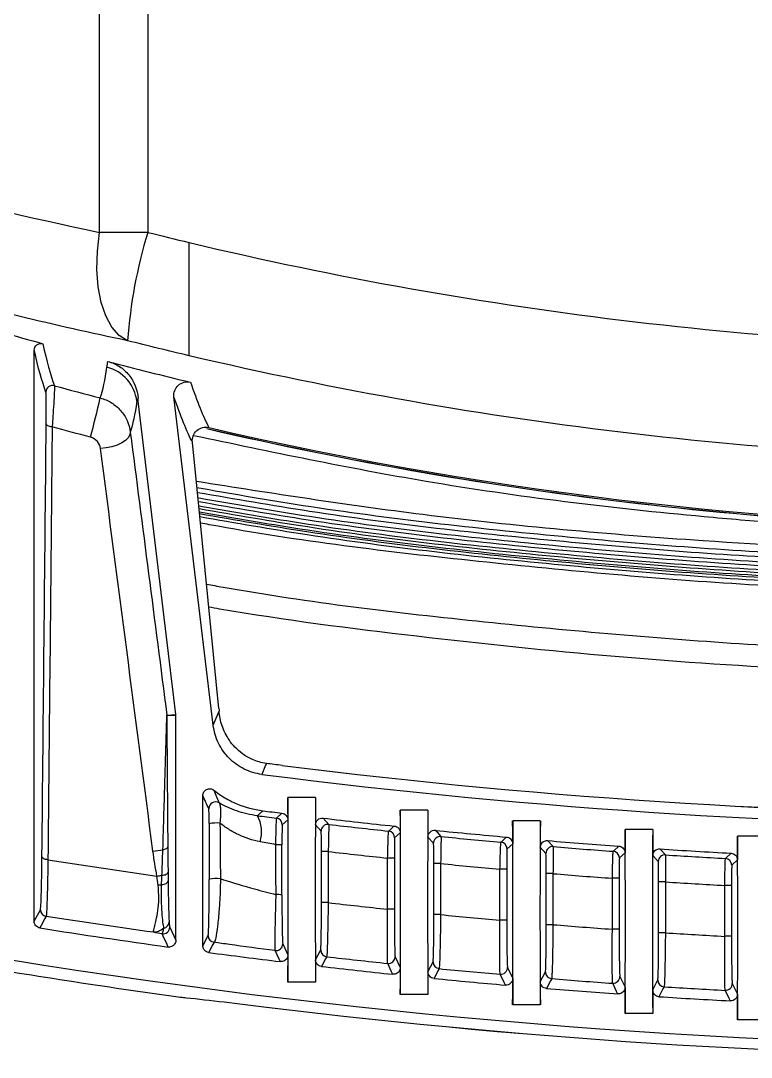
# Model space of a CAD drawing. Extents: x 14.8 to 109.8, y 1.6 to 86.6.
# Drawn here: x 46.633 to 48.258, y 2.778 to 5.085 of the extents above; entities that cross this region are included whole.
import ezdxf

# ---------------------------------------------------------------- set-up
doc = ezdxf.new("R2010")
doc.units = 0
doc.header["$MEASUREMENT"] = 0
doc.layers.add('OBJECT', color=7, linetype='CONTINUOUS')

msp = doc.modelspace()

# ---------------------------------------------------------------- linework, layer by layer
at = {"layer": 'OBJECT'}
for p, q in [((46.8084, 4.6139), (46.8084, 6.2805)), ((46.916, 6.2841), (46.916, 4.6139)), ((46.916, 4.6139), (46.8084, 4.6139)), ((46.6633, 3.0805), (46.6633, 4.3515)), ((47.0616, 3.5167), (46.9742, 4.2477)), ((46.8916, 4.2379), (46.8947, 4.2383)), ((46.9782, 3.5405), (46.8947, 4.2383)), ((47.0153, 4.1455), (47.0152, 4.1467)), ((47.0196, 4.1022), (47.0153, 4.1455)), ((47.0743, 3.5538), (47.0196, 4.1022)), ((46.9584, 3.5393), (46.9782, 3.5405)), ((46.9783, 3.5387), (46.9585, 3.5375)), ((46.9783, 3.0382), (46.9783, 3.5387)), ((47.0616, 3.5167), (47.0745, 3.5485)), ((47.0383, 3.026), (47.0383, 3.3607)), ((47.2276, 3.3562), (47.2276, 3.3064)), ((47.2891, 3.3562), (47.2276, 3.3562)), ((47.2891, 3.3562), (47.2891, 3.2953)), ((47.5391, 3.3281), (47.4776, 3.3281)), ((47.4776, 3.3281), (47.4776, 3.2776)), ((47.5391, 3.3281), (47.5391, 3.2681)), ((47.202, 3.3103), (47.2144, 3.3213)), ((47.2276, 3.3064), (47.2151, 3.2954)), ((47.3058, 3.3102), (47.3183, 3.2963)), ((47.7891, 3.3044), (47.7276, 3.3044)), ((47.7276, 3.3044), (47.7276, 3.2531)), ((47.7891, 3.3044), (47.7891, 3.2453)), ((47.3015, 3.2814), (47.2891, 3.2953)), ((47.4776, 3.2776), (47.4651, 3.2664)), ((47.5556, 3.2831), (47.568, 3.2693)), ((47.9776, 3.285), (47.9776, 3.233)), ((48.0391, 3.285), (47.9776, 3.285)), ((48.0391, 3.285), (48.0391, 3.2267)), ((47.5515, 3.2544), (47.5391, 3.2681)), ((47.7276, 3.2531), (47.7151, 3.2418)), ((48.2276, 3.2699), (48.2276, 3.2172)), ((48.2891, 3.2699), (48.2276, 3.2699)), ((47.3023, 3.1221), (47.3023, 3.236)), ((47.3173, 3.236), (47.3023, 3.236)), ((47.3173, 3.236), (47.3173, 3.1221)), ((47.8015, 3.2318), (47.7891, 3.2453)), ((47.9776, 3.233), (47.9651, 3.2215)), ((46.6939, 3.2175), (46.9363, 3.1813)), ((47.4644, 3.2213), (47.4494, 3.2213)), ((47.4494, 3.1075), (47.4494, 3.2213)), ((47.4644, 3.2213), (47.4644, 3.1075)), ((47.5523, 3.0954), (47.5523, 3.2091)), ((47.5673, 3.2091), (47.5523, 3.2091)), ((47.5673, 3.2091), (47.5673, 3.0954)), ((48.0515, 3.2135), (48.0391, 3.2267)), ((48.2276, 3.2172), (48.2151, 3.2055)), ((47.7144, 3.1967), (47.6994, 3.1967)), ((47.6994, 3.0831), (47.6994, 3.1967)), ((47.7144, 3.1967), (47.7144, 3.0831)), ((47.8023, 3.073), (47.8023, 3.1866)), ((47.8173, 3.1866), (47.8023, 3.1866)), ((47.8173, 3.1866), (47.8173, 3.073)), ((47.9644, 3.1764), (47.9494, 3.1764)), ((47.9494, 3.0629), (47.9494, 3.1764)), ((47.9644, 3.1764), (47.9644, 3.0629)), ((48.0523, 3.0549), (48.0523, 3.1683)), ((48.0673, 3.1683), (48.0523, 3.1683)), ((48.0673, 3.1683), (48.0673, 3.0549)), ((48.2144, 3.1604), (48.1994, 3.1604)), ((48.1994, 3.0471), (48.1994, 3.1604)), ((48.2144, 3.1604), (48.2144, 3.0471)), ((47.3173, 3.1221), (47.3023, 3.1221)), ((46.6633, 3.0805), (46.6771, 3.1063)), ((47.4644, 3.1075), (47.4494, 3.1075)), ((47.5673, 3.0954), (47.5523, 3.0954)), ((47.7144, 3.0831), (47.6994, 3.0831)), ((47.8173, 3.073), (47.8023, 3.073)), ((46.9648, 3.0674), (46.9783, 3.0382)), ((47.0383, 3.026), (47.0503, 3.0487)), ((47.9644, 3.0629), (47.9494, 3.0629)), ((48.0673, 3.0549), (48.0523, 3.0549)), ((48.2144, 3.0471), (48.1994, 3.0471)), ((47.2161, 3.0302), (47.2276, 3.0058)), ((47.2276, 3.0058), (47.2276, 2.9449)), ((47.2891, 2.995), (47.3005, 3.0167)), ((47.4661, 3.0017), (47.4776, 2.9776)), ((47.2891, 2.995), (47.2891, 2.9449)), ((47.4776, 2.9776), (47.4776, 2.9176)), ((47.5391, 2.9683), (47.5505, 2.9901)), ((47.7161, 2.9776), (47.7276, 2.9536)), ((47.5391, 2.9683), (47.5391, 2.9176)), ((47.7276, 2.9536), (47.7276, 2.8945)), ((47.7891, 2.9459), (47.8005, 2.9679)), ((47.9661, 2.9576), (47.9776, 2.9339)), ((47.2891, 2.9449), (47.2276, 2.9449)), ((47.7891, 2.9459), (47.7891, 2.8945)), ((47.9776, 2.9339), (47.9776, 2.8756)), ((48.0391, 2.9277), (48.0505, 2.9499)), ((48.2161, 2.9419), (48.2276, 2.9184)), ((47.5391, 2.9176), (47.4776, 2.9176)), ((48.0391, 2.9277), (48.0391, 2.8756)), ((48.2276, 2.9184), (48.2276, 2.8609)), ((47.7891, 2.8945), (47.7276, 2.8945)), ((48.0391, 2.8756), (47.9776, 2.8756)), ((48.2891, 2.8609), (48.2276, 2.8609))]:
    msp.add_line(p, q, dxfattribs=at)
at = {"layer": 'OBJECT', "flags": 128}
for points in [[(46.871, 4.3727), (46.8523, 4.3846), (46.836, 4.4031), (46.8226, 4.4279), (46.8124, 4.4581), (46.8057, 4.4929), (46.8028, 4.5312), (46.8037, 4.5719), (46.8084, 4.6139)], [(46.7032, 4.1808), (46.7006, 4.1811), (46.6981, 4.1816), (46.6958, 4.1823), (46.6939, 4.1832), (46.6923, 4.1843), (46.6911, 4.1855), (46.6903, 4.1867), (46.69, 4.188)], [(46.877, 4.1694), (46.8761, 4.1631), (46.8726, 4.1568), (46.8664, 4.1508), (46.858, 4.1452), (46.8477, 4.1405), (46.8361, 4.1368), (46.8235, 4.1343), (46.8107, 4.133)], [(47.1797, 3.4318), (47.1781, 3.4277), (47.1699, 3.4076)], [(47.1715, 3.3267), (47.1645, 3.3198), (47.1636, 3.3189), (47.1601, 3.3155)], [(47.4517, 3.2813), (47.4523, 3.2818), (47.4544, 3.2837), (47.4627, 3.2912), (47.4641, 3.2925)], [(47.7015, 3.2567), (47.702, 3.2572), (47.7041, 3.2591), (47.7125, 3.2668), (47.7139, 3.2681)], [(47.8053, 3.2602), (47.8058, 3.2596), (47.8079, 3.2574), (47.8163, 3.2483), (47.8177, 3.2467)], [(46.9495, 3.2398), (46.9518, 3.2402), (46.9538, 3.2408), (46.9557, 3.2415), (46.9573, 3.2423), (46.9586, 3.2432), (46.9596, 3.2443), (46.9602, 3.2453), (46.9604, 3.2464)], [(47.9512, 3.2364), (47.9518, 3.2369), (47.9538, 3.2389), (47.9622, 3.2466), (47.9636, 3.248)], [(48.0551, 3.2417), (48.0556, 3.2411), (48.0577, 3.2389), (48.066, 3.23), (48.0675, 3.2284)], [(48.201, 3.2204), (48.2015, 3.2209), (48.2036, 3.2229), (48.212, 3.2308), (48.2134, 3.2322)], [(46.6939, 3.2175), (46.6913, 3.2178), (46.6887, 3.2183), (46.6864, 3.219), (46.6844, 3.2199), (46.6828, 3.221), (46.6816, 3.2222), (46.6808, 3.2235), (46.6805, 3.2248)], [(46.9472, 3.1829), (46.9499, 3.1831), (46.9525, 3.1836), (46.9549, 3.1843), (46.9569, 3.1851), (46.9586, 3.1862), (46.9599, 3.1873), (46.9607, 3.1886), (46.961, 3.1898)], [(46.9464, 3.1622), (46.9493, 3.1624), (46.952, 3.1629), (46.9546, 3.1637), (46.9568, 3.1647), (46.9586, 3.166), (46.96, 3.1674), (46.9608, 3.1689), (46.9612, 3.1705)], [(46.6898, 3.0915), (46.6893, 3.0905), (46.6872, 3.0866), (46.6788, 3.071), (46.676, 3.0657)], [(46.9613, 3.0233), (46.9607, 3.0245), (46.9587, 3.029), (46.9503, 3.0471), (46.9477, 3.0526)], [(47.0634, 3.0338), (47.0629, 3.0328), (47.0608, 3.0289), (47.0524, 3.0131), (47.0514, 3.0111)], [(47.2108, 2.9909), (47.2102, 2.992), (47.2081, 2.9965), (47.1993, 3.0153)], [(47.3138, 3.0018), (47.3133, 3.0008), (47.3112, 2.9968), (47.3024, 2.9801)], [(47.461, 2.9627), (47.4605, 2.9638), (47.4584, 2.9682), (47.4496, 2.9868)], [(47.5641, 2.9752), (47.5635, 2.9742), (47.5614, 2.9702), (47.5526, 2.9534)], [(47.7113, 2.9387), (47.7107, 2.9398), (47.7086, 2.9441), (47.6998, 2.9626)], [(47.8143, 2.953), (47.8138, 2.952), (47.8117, 2.9479), (47.8029, 2.9309)], [(47.9615, 2.9189), (47.961, 2.92), (47.9589, 2.9244), (47.9501, 2.9427)], [(48.0646, 2.9349), (48.064, 2.9339), (48.0619, 2.9299), (48.0531, 2.9128)], [(48.2118, 2.9034), (48.2112, 2.9045), (48.2091, 2.9088), (48.2003, 2.9269)]]:
    msp.add_lwpolyline(points, dxfattribs=at)
at = {"layer": 'OBJECT'}
for centre, radius, start, end in [((47.9713, 4.2921), 1.1033, 163.0422, 175.8082), ((49.0083, 12.6251), 8.5804, 253.6476, 254.27161), ((46.8023, 4.227), 0.0899, 6.9291, 75.3492), ((49.0083, 12.6251), 8.5804, 255.27405, 256.53875), ((46.7044, 4.2581), 0.015, 74.6655, 179.9103), ((45.0626, 4.641), 1.7919, 344.3648, 347.241), ((49.0083, 12.6251), 8.6726, 256.93234, 269.8018), ((49.0083, 12.6251), 8.6723, 256.93224, 269.8018), ((49.0083, 12.6251), 8.6693, 256.95636, 283.04364), ((46.9435, 3.5375), 0.015, 0.0129, 6.8107), ((49.0083, 17.7897), 14.4739, 262.88181, 277.11819), ((49.0083, 17.7897), 14.474, 262.88181, 277.11819), ((49.0083, 17.7897), 14.4992, 262.71545, 277.28455), ((47.0667, 3.3312), 0.015, 59.213, 179.9446), ((49.0083, 17.7897), 14.5793, 262.76217, 262.93205), ((47.0678, 3.2224), 0.077, 83.5867, 101.5754), ((47.0922, 3.2793), 0.0769, 343.5935, 28.0772), ((47.2001, 3.2954), 0.015, 0.0192, 82.87), ((49.0083, 17.7897), 14.5793, 263.29404, 263.92005), ((47.3165, 3.2814), 0.015, 83.3705, 179.9795), ((49.0083, 17.7897), 14.5917, 263.34882, 263.87624), ((47.4501, 3.2664), 0.015, 0.0179, 83.8594), ((49.0083, 17.7897), 14.5793, 264.28132, 264.90623), ((47.5665, 3.2544), 0.015, 84.359, 179.9769), ((49.0083, 17.7897), 14.5917, 264.33516, 264.86166), ((47.7001, 3.2418), 0.015, 0.0184, 84.8429), ((49.0083, 17.7897), 14.5793, 265.26689, 265.8909), ((46.921, 3.3606), 0.124, 272.9253, 283.2606), ((47.2036, 2.8547), 0.3964, 88.4494, 90.4564), ((49.0083, 17.7897), 14.6517, 263.37238, 263.89208), ((47.8165, 3.2318), 0.015, 85.3465, 179.9747), ((49.0083, 17.7897), 14.5917, 265.31981, 265.84556), ((47.9501, 3.2215), 0.015, 0.0194, 85.825), ((49.0083, 17.7897), 14.5793, 266.25107, 266.87436), ((49.0083, 17.7897), 14.6517, 264.35564, 264.87445), ((48.0665, 3.2135), 0.015, 86.325, 179.9793), ((49.0083, 17.7897), 14.5917, 266.30309, 266.82823), ((48.2001, 3.2054), 0.015, 0.0198, 86.8072), ((49.0083, 17.7897), 14.6517, 265.33725, 265.85531), ((46.9241, 3.3057), 0.125, 275.5983, 280.6859), ((46.9287, 3.2671), 0.1064, 275.5085, 279.5953), ((47.0683, 3.1077), 0.0681, 82.1533, 103.3211), ((49.0083, 17.7897), 14.6517, 266.31748, 266.83495), ((47.2041, 2.9356), 0.2043, 87.1444, 90.8048), ((49.0083, 17.7897), 14.7648, 263.4234, 263.93907), ((46.6921, 3.1063), 0.015, 180.0451, 261.0238), ((49.0083, 17.7897), 14.7648, 264.39904, 264.91384), ((46.9487, 3.0796), 0.0148, 281.9264, 359.117), ((49.0083, 17.7897), 14.7648, 265.37306, 265.88713), ((49.0083, 17.7897), 14.9076, 260.99888, 262.10745), ((46.9498, 3.0675), 0.015, 262.0776, 359.9384), ((47.0653, 3.0487), 0.015, 180.0454, 262.4755), ((49.0083, 17.7897), 14.7648, 266.34574, 266.85924), ((47.2011, 3.0302), 0.015, 263.0557, 359.9369), ((49.0083, 17.7897), 14.9877, 260.48485, 279.51515), ((49.0083, 17.7897), 14.9076, 262.45681, 263.07437), ((47.3155, 3.0167), 0.015, 180.0472, 263.4468), ((49.0083, 17.7897), 14.8848, 263.46315, 263.98885), ((47.4511, 3.0018), 0.015, 264.0301, 359.9388), ((49.0083, 17.7897), 14.9076, 263.42897, 264.04232), ((47.5655, 2.9902), 0.015, 180.0462, 264.4154), ((47.7011, 2.9776), 0.015, 264.9891, 359.9435), ((49.0083, 17.7897), 14.9076, 264.39624, 265.00857), ((49.0083, 17.7897), 14.8848, 264.43185, 264.95667), ((47.8155, 2.9679), 0.015, 180.0512, 265.3772), ((49.0083, 17.7897), 14.8848, 265.39895, 265.92304), ((47.9511, 2.9576), 0.015, 265.9585, 359.9442), ((49.0083, 17.7897), 14.9076, 265.36191, 265.97339), ((48.0655, 2.9499), 0.015, 180.0522, 266.3393), ((49.0083, 17.7897), 14.8848, 266.36474, 266.88825), ((48.2011, 2.9419), 0.015, 266.9179, 359.9429), ((49.0083, 17.7897), 14.9076, 266.32627, 266.93706), ((49.0083, 17.7897), 15.0117, 263.00551, 276.99449), ((49.0083, 17.7897), 15.0118, 263.00551, 270)]:
    msp.add_arc(centre, radius, start, end, dxfattribs=at)
for centre, major_axis, ratio, start_param, end_param in [((46.9633, 3.5387), (0.015, 0.0009), 0.999847, 6.223663, 6.342707), ((47.2196, 3.1506), (0, 0.5), 0.017455, 4.288486, 5.136292), ((47.2971, 3.1506), (0, 0.5), 0.017455, 1.146893, 1.994699), ((47.4696, 3.1228), (0, 0.5), 0.017455, 4.289339, 5.135439), ((47.5471, 3.1228), (0, 0.5), 0.017455, 1.147746, 1.993846), ((47.7196, 3.0994), (0, 0.5), 0.017455, 4.290057, 5.134721), ((47.7971, 3.0994), (0, 0.5), 0.017455, 1.148464, 1.993129), ((47.0556, 4.4749), (-0.0001, 1.9787), 0.002073, 2.207897, 2.288292), ((47.0706, 4.4749), (-0.015, 1.977), 0.001944, 2.207867, 2.288262), ((47.9696, 3.0803), (0, 0.5), 0.017455, 4.290641, 5.134137), ((48.0471, 3.0803), (0, 0.5), 0.017455, 1.149049, 1.992544), ((48.2196, 3.0654), (0, 0.5), 0.017455, 4.291094, 5.133684), ((47.1953, 3.433), (-0.015, 1.977), 0.001944, 4.563523, 4.620236), ((47.2103, 3.433), (-0.0001, 1.9787), 0.002073, 4.563553, 4.620267)]:
    msp.add_ellipse(centre, major_axis=major_axis, ratio=ratio, start_param=start_param, end_param=end_param, dxfattribs=at)
for points in [[(45.8843, 4.8665), (46.1884, 4.7629), (46.4965, 4.6789), (46.8084, 4.6139)], [(46.916, 4.6139), (46.9467, 4.6062), (46.9775, 4.5986), (47.0083, 4.5913)], [(46.6824, 4.366), (46.691, 4.3271), (46.6997, 4.296), (46.7083, 4.2726)], [(47.0083, 4.3392), (46.9624, 4.35), (46.9167, 4.3612), (46.871, 4.3727)], [(46.6894, 4.2582), (46.6807, 4.2815), (46.672, 4.3127), (46.6633, 4.3515)], [(46.8103, 4.2453), (46.816, 4.2621), (46.8209, 4.2851), (46.8251, 4.3141)], [(46.8251, 4.3141), (46.8257, 4.3181), (46.8264, 4.3223), (46.8272, 4.3266)], [(46.7083, 4.2726), (46.7423, 4.2633), (46.7763, 4.2542), (46.8103, 4.2453)], [(47.0109, 4.2804), (47.0256, 4.2372), (47.0392, 4.2036), (47.0517, 4.1795)], [(47.0152, 4.1467), (47.0027, 4.1708), (46.989, 4.2044), (46.9742, 4.2477)], [(46.8916, 4.2379), (46.8875, 4.2091), (46.8826, 4.1862), (46.877, 4.1694)], [(46.8947, 4.2383), (46.8945, 4.2404), (46.8943, 4.2426), (46.8942, 4.2448)], [(46.6805, 3.2248), (46.6837, 3.5457), (46.6869, 3.8668), (46.69, 4.188)], [(46.7883, 4.1581), (46.7599, 4.1655), (46.7315, 4.1731), (46.7032, 4.1808)], [(46.877, 4.1694), (46.9042, 3.9591), (46.9313, 3.7491), (46.9584, 3.5393)], [(46.9274, 3.2367), (46.8885, 3.5351), (46.8496, 3.8339), (46.8107, 4.133)], [(47.0743, 3.5538), (47.0743, 3.5524), (47.0744, 3.5504), (47.0745, 3.5485)], [(47.2148, 3.4273), (47.203, 3.4288), (47.1914, 3.4303), (47.1797, 3.4318)], [(47.0626, 3.3725), (47.0666, 3.3622), (47.0705, 3.3528), (47.0744, 3.3441)], [(47.0517, 3.3312), (47.0473, 3.3402), (47.0428, 3.35), (47.0383, 3.3607)], [(47.1601, 3.3155), (47.1739, 3.3138), (47.1879, 3.312), (47.202, 3.3103)], [(47.2005, 3.2511), (47.1889, 3.2533), (47.1774, 3.2554), (47.166, 3.2576)], [(46.9363, 3.1813), (46.9328, 3.1997), (46.9298, 3.2182), (46.9274, 3.2367)], [(46.9604, 3.2464), (46.9606, 3.2275), (46.9608, 3.2086), (46.961, 3.1898)], [(46.961, 3.1898), (46.961, 3.1832), (46.9611, 3.1768), (46.9612, 3.1705)], [(46.9389, 3.1612), (46.938, 3.1677), (46.9371, 3.1744), (46.9363, 3.1813)], [(46.9464, 3.1622), (46.9467, 3.1689), (46.947, 3.1758), (46.9472, 3.1829)], [(46.929, 3.0561), (46.8492, 3.0672), (46.7694, 3.0791), (46.6898, 3.0915)], [(46.9635, 3.0794), (46.9639, 3.0733), (46.9643, 3.0684), (46.9648, 3.0674)], [(46.9477, 3.0526), (46.9411, 3.0538), (46.9349, 3.0549), (46.929, 3.0561)], [(46.9477, 3.0526), (46.949, 3.0534), (46.9504, 3.0585), (46.9518, 3.0652)], [(46.4835, 2.9899), (46.6515, 2.961), (46.82, 2.935), (46.9889, 2.9119)]]:
    msp.add_open_spline(points, degree=3, dxfattribs=at)
for points, knots in [([(46.871, 4.3727), (46.7093, 4.4066), (46.5485, 4.4455), (46.2289, 4.5333), (46.0703, 4.5823), (45.9128, 4.6362)], [0, 0, 0, 0, 0.5, 0.5, 1, 1, 1, 1]), ([(47.0083, 4.3392), (47.0083, 4.3405), (47.0083, 4.3433), (47.0083, 4.3497), (47.0083, 4.3522), (47.0083, 4.3578), (47.0083, 4.361), (47.0083, 4.3715), (47.0083, 4.3798), (47.0083, 4.3987), (47.0083, 4.4094), (47.0083, 4.4326), (47.0083, 4.445), (47.0083, 4.4649), (47.0083, 4.4718), (47.0083, 4.4858), (47.0083, 4.493), (47.0083, 4.5146), (47.0083, 4.5295), (47.0083, 4.5601), (47.0083, 4.5757), (47.0083, 4.5913)], [0, 0, 0, 0, 0.125, 0.125, 0.1875, 0.1875, 0.25, 0.25, 0.375, 0.375, 0.5, 0.5, 0.625, 0.625, 0.6875, 0.6875, 0.75, 0.75, 0.875, 0.875, 1, 1, 1, 1]), ([(47.0083, 4.5913), (47.3363, 4.5129), (47.667, 4.4542), (48.3336, 4.3756), (48.6697, 4.3557), (49.3471, 4.3557), (49.683, 4.3756), (50.3497, 4.4542), (50.6803, 4.5129), (51.0083, 4.5913)], [0, 0, 0, 0, 0.25, 0.25, 0.5, 0.5, 0.75, 0.75, 1, 1, 1, 1]), ([(46.6633, 4.3515), (46.6633, 4.3562), (46.6656, 4.3607), (46.6729, 4.3663), (46.6779, 4.3673), (46.6824, 4.366)], [0, 0, 0, 0, 0.5, 0.5, 1, 1, 1, 1]), ([(51.0083, 4.3392), (50.6813, 4.262), (50.3511, 4.2041), (49.6845, 4.1264), (49.348, 4.1067), (48.6687, 4.1067), (48.3322, 4.1264), (47.6656, 4.2041), (47.3354, 4.262), (47.0083, 4.3392)], [0, 0, 0, 0, 0.25, 0.25, 0.5, 0.5, 0.75, 0.75, 1, 1, 1, 1]), ([(46.8272, 4.3266), (46.8364, 4.3241), (46.845, 4.3204), (46.8609, 4.3102), (46.8679, 4.3039), (46.8858, 4.282), (46.893, 4.2638), (46.8942, 4.2448)], [0, 0, 0, 0, 0.25, 0.25, 0.5, 0.5, 1, 1, 1, 1]), ([(46.7083, 4.2726), (46.7084, 4.2724), (46.7084, 4.2714), (46.7084, 4.2683), (46.7083, 4.266), (46.7081, 4.2604), (46.708, 4.257), (46.7076, 4.2493), (46.7074, 4.245), (46.7066, 4.2312), (46.706, 4.2208), (46.705, 4.2053), (46.7046, 4.2001), (46.7039, 4.1901), (46.7036, 4.1853), (46.7032, 4.1808)], [0, 0, 0, 0, 0.125, 0.125, 0.25, 0.25, 0.375, 0.375, 0.5, 0.5, 0.75, 0.75, 0.875, 0.875, 1, 1, 1, 1]), ([(46.9742, 4.2477), (46.9736, 4.2525), (46.9742, 4.2574), (46.9776, 4.2663), (46.9804, 4.2704), (46.9876, 4.2768), (46.9919, 4.2792), (47.0012, 4.2815), (47.0062, 4.2816), (47.0109, 4.2804)], [0, 0, 0, 0, 0.25, 0.25, 0.5, 0.5, 0.75, 0.75, 1, 1, 1, 1]), ([(46.69, 4.188), (46.69, 4.1915), (46.6901, 4.1951), (46.6901, 4.2027), (46.6901, 4.2067), (46.6901, 4.2184), (46.6901, 4.2263), (46.69, 4.2404), (46.6899, 4.2465), (46.6897, 4.253), (46.6896, 4.2548), (46.6895, 4.2572), (46.6894, 4.258), (46.6894, 4.2582)], [0, 0, 0, 0, 0.125, 0.125, 0.25, 0.25, 0.5, 0.5, 0.75, 0.75, 0.875, 0.875, 1, 1, 1, 1]), ([(46.8103, 4.2453), (46.8191, 4.243), (46.8273, 4.2394), (46.8427, 4.2299), (46.8496, 4.2241), (46.8614, 4.2106), (46.8662, 4.2031), (46.8735, 4.1868), (46.8759, 4.1782), (46.877, 4.1694)], [0, 0, 0, 0, 0.25, 0.25, 0.5, 0.5, 0.75, 0.75, 1, 1, 1, 1]), ([(46.8942, 4.2448), (46.8932, 4.2425), (46.8924, 4.2402), (46.8916, 4.2379), (46.8916, 4.2379), (46.8916, 4.2379), (46.8916, 4.2379)], [0, 0, 0, 0, 0.004561069, 0.004561069, 0.004561069, 0.004561129, 0.004561129, 0.004561129, 0.004561129]), ([(46.7032, 4.1808), (46.7031, 4.172), (46.7031, 4.1633), (46.703, 4.1546), (46.7026, 4.1197), (46.7023, 4.0849), (46.702, 4.05), (46.7006, 3.9106), (46.6993, 3.7712), (46.6979, 3.6318), (46.6966, 3.4937), (46.6952, 3.3556), (46.6939, 3.2175)], [0, 0, 0, 0, 0.000762, 0.000762, 0.000762, 0.00381, 0.00381, 0.00381, 0.016002, 0.016002, 0.016002, 0.02808602, 0.02808602, 0.02808602, 0.02808602]), ([(47.0152, 4.1467), (47.0146, 4.1515), (47.0152, 4.1564), (47.0186, 4.1653), (47.0213, 4.1694), (47.0285, 4.1758), (47.0328, 4.1781), (47.0421, 4.1805), (47.047, 4.1806), (47.0517, 4.1795)], [0, 0, 0, 0, 0.25, 0.25, 0.5, 0.5, 0.75, 0.75, 1, 1, 1, 1]), ([(46.8107, 4.133), (46.8099, 4.1385), (46.8076, 4.1439), (46.7998, 4.153), (46.7944, 4.1565), (46.7883, 4.1581)], [0, 0, 0, 0, 0.5, 0.5, 1, 1, 1, 1]), ([(47.0178, 4.1621), (47.1898, 4.1258), (47.5651, 4.0467), (48.0005, 3.9941), (48.304, 3.9684), (48.4345, 3.9595), (48.6465, 3.9477), (48.8251, 3.9426), (48.9696, 3.942), (48.9783, 3.942)], [0, 0, 0, 0, 0.266604, 0.582053, 0.664615, 0.729002, 0.780558, 0.986827, 1, 1, 1, 1]), ([(48.9783, 3.8984), (48.8405, 3.9), (48.5647, 3.9032), (48.0807, 3.9293), (47.5658, 3.9745), (47.1917, 4.033), (47.0239, 4.0593)], [0, 0, 0, 0, 0.210584, 0.421417, 0.740566, 1, 1, 1, 1]), ([(47.0252, 4.0461), (47.098, 4.0333), (47.3613, 3.9872), (47.8195, 3.936), (48.3981, 3.8905), (48.7849, 3.8844), (48.9783, 3.8814)], [0, 0, 0, 0, 0.112961, 0.408586, 0.704376, 1, 1, 1, 1]), ([(48.9783, 3.8699), (48.7885, 3.8728), (48.4088, 3.8787), (47.8409, 3.9225), (47.3795, 3.9732), (47.1094, 4.0201), (47.0264, 4.0345)], [0, 0, 0, 0, 0.290303, 0.580763, 0.871067, 1, 1, 1, 1]), ([(47.0275, 4.0235), (47.0983, 4.0111), (47.36, 3.9653), (47.817, 3.9143), (48.3968, 3.8686), (48.7845, 3.8625), (48.9783, 3.8595)], [0, 0, 0, 0, 0.110038, 0.406637, 0.703402, 1, 1, 1, 1]), ([(48.9783, 3.8502), (48.7882, 3.8531), (48.4078, 3.859), (47.8389, 3.9029), (47.3785, 3.9535), (47.1098, 4.0001), (47.0284, 4.0142)], [0, 0, 0, 0, 0.291123, 0.582404, 0.873528, 1, 1, 1, 1]), ([(47.0293, 4.0055), (47.0986, 3.9933), (47.3592, 3.9477), (47.8153, 3.8968), (48.396, 3.8511), (48.7843, 3.845), (48.9783, 3.842)], [0, 0, 0, 0, 0.107909, 0.405217, 0.702692, 1, 1, 1, 1]), ([(48.9783, 3.8349), (48.788, 3.8378), (48.4072, 3.8437), (47.8377, 3.8876), (47.378, 3.9381), (47.1102, 3.9845), (47.03, 3.9985)], [0, 0, 0, 0, 0.291688, 0.583533, 0.875221, 1, 1, 1, 1]), ([(47.0306, 3.992), (47.0991, 3.98), (47.3589, 3.9345), (47.8144, 3.8838), (48.3955, 3.838), (48.7841, 3.8319), (48.9783, 3.8288)], [0, 0, 0, 0, 0.106577, 0.404329, 0.702248, 1, 1, 1, 1]), ([(48.9783, 3.8239), (48.7879, 3.8269), (48.4069, 3.8328), (47.8371, 3.8767), (47.3779, 3.9271), (47.1107, 3.9734), (47.0311, 3.9872)], [0, 0, 0, 0, 0.291996, 0.58415, 0.876146, 1, 1, 1, 1]), ([(48.9783, 3.8174), (48.7879, 3.8203), (48.407, 3.8262), (47.8373, 3.8701), (47.3783, 3.9204), (47.1112, 3.9667), (47.0318, 3.9805)], [0, 0, 0, 0, 0.2920475, 0.5842524, 0.8762999, 1, 1, 1, 1]), ([(48.9783, 3.8066), (48.7427, 3.8108), (48.3058, 3.8187), (47.6703, 3.877), (47.257, 3.9253), (47.0462, 3.9645), (47.0331, 3.967)], [0, 0, 0, 0, 0.361754, 0.670671, 0.979588, 1, 1, 1, 1]), ([(47.0467, 3.8309), (47.0589, 3.8287), (47.2636, 3.7915), (47.665, 3.7444), (48.2495, 3.6926), (48.6881, 3.6762), (48.931, 3.6747), (48.9783, 3.6745)], [0, 0, 0, 0, 0.019223, 0.321694, 0.624334, 0.926806, 1, 1, 1, 1]), ([(48.9783, 3.6253), (48.9308, 3.6256), (48.7363, 3.6268), (48.395, 3.6379), (47.9543, 3.6669), (47.5145, 3.7134), (47.2132, 3.7514), (47.0598, 3.7784), (47.0517, 3.7798)], [0, 0, 0, 0, 0.07374, 0.301582, 0.529424, 0.75841, 0.987396, 1, 1, 1, 1]), ([(46.9495, 3.2398), (46.9503, 3.2669), (46.9518, 3.3185), (46.9539, 3.387), (46.9554, 3.4388), (46.9564, 3.4721), (46.9571, 3.4938), (46.9575, 3.5081), (46.9578, 3.5177), (46.958, 3.525), (46.9582, 3.5304), (46.9583, 3.5344), (46.9584, 3.5367), (46.9584, 3.5382), (46.9584, 3.539), (46.9584, 3.5392), (46.9584, 3.5393)], [0, 0, 0, 0, 0.278561, 0.530834, 0.688914, 0.788969, 0.853097, 0.894898, 0.922788, 0.942, 0.962539, 0.972885, 0.981761, 0.988521, 0.995328, 1, 1, 1, 1]), ([(46.9585, 3.5375), (46.9585, 3.5375), (46.9585, 3.5373), (46.9585, 3.5366), (46.9585, 3.536), (46.9585, 3.534), (46.9584, 3.5323), (46.9584, 3.5274), (46.9584, 3.5241), (46.9585, 3.5142), (46.9585, 3.5077), (46.9586, 3.4885), (46.9586, 3.4759), (46.9589, 3.4385), (46.9591, 3.414), (46.9596, 3.3412), (46.96, 3.2936), (46.9604, 3.2464)], [0, 0, 0, 0, 0.007812, 0.007812, 0.015625, 0.015625, 0.03125, 0.03125, 0.0625, 0.0625, 0.125, 0.125, 0.25, 0.25, 0.5, 0.5, 1, 1, 1, 1]), ([(47.1797, 3.4318), (47.1739, 3.4326), (47.1685, 3.4338), (47.1584, 3.4367), (47.1536, 3.4384), (47.1404, 3.4442), (47.1331, 3.4486), (47.1203, 3.4579), (47.1147, 3.4629), (47.1051, 3.473), (47.101, 3.4782), (47.0938, 3.4888), (47.0907, 3.4942), (47.0853, 3.505), (47.0831, 3.5104), (47.0794, 3.5213), (47.078, 3.5268), (47.0757, 3.5377), (47.075, 3.5432), (47.0745, 3.5485)], [0, 0, 0, 0, 0.0625, 0.0625, 0.125, 0.125, 0.25, 0.25, 0.375, 0.375, 0.5, 0.5, 0.625, 0.625, 0.75, 0.75, 0.875, 0.875, 1, 1, 1, 1]), ([(47.1699, 3.4076), (47.1561, 3.4093), (47.1429, 3.4133), (47.118, 3.4256), (47.1068, 3.4336), (47.0872, 3.4534), (47.0793, 3.4646), (47.0672, 3.4896), (47.0633, 3.5029), (47.0616, 3.5167)], [0, 0, 0, 0, 0.25, 0.25, 0.5, 0.5, 0.75, 0.75, 1, 1, 1, 1]), ([(47.0383, 3.3607), (47.0383, 3.3635), (47.0391, 3.3663), (47.0421, 3.371), (47.0443, 3.373), (47.0493, 3.3754), (47.0521, 3.3759), (47.0578, 3.3753), (47.0604, 3.3742), (47.0626, 3.3725)], [0, 0, 0, 0, 0.25, 0.25, 0.5, 0.5, 0.75, 0.75, 1, 1, 1, 1]), ([(47.0626, 3.3725), (47.0704, 3.3663), (47.0786, 3.3607), (47.0957, 3.3505), (47.1047, 3.346), (47.1324, 3.3344), (47.1516, 3.3292), (47.1715, 3.3267)], [0, 0, 0, 0, 0.25, 0.25, 0.5, 0.5, 1, 1, 1, 1]), ([(47.0524, 3.2979), (47.0524, 3.3025), (47.0523, 3.307), (47.0523, 3.3153), (47.0522, 3.319), (47.0521, 3.325), (47.052, 3.3272), (47.0519, 3.3303), (47.0518, 3.331), (47.0517, 3.3312)], [0, 0, 0, 0, 0.25, 0.25, 0.5, 0.5, 0.75, 0.75, 1, 1, 1, 1]), ([(47.1601, 3.3155), (47.1434, 3.3175), (47.1281, 3.3212), (47.1067, 3.3286), (47.0998, 3.3314), (47.0866, 3.3374), (47.0803, 3.3406), (47.0744, 3.3441)], [0, 0, 0, 0, 0.5, 0.5, 0.75, 0.75, 1, 1, 1, 1]), ([(47.0744, 3.3441), (47.0752, 3.3434), (47.0758, 3.342), (47.0769, 3.3374), (47.0773, 3.3342), (47.0777, 3.3261), (47.0777, 3.3213), (47.0773, 3.3106), (47.0769, 3.3049), (47.0764, 3.2989)], [0, 0, 0, 0, 0.25, 0.25, 0.5, 0.5, 0.75, 0.75, 1, 1, 1, 1]), ([(47.2005, 3.2511), (47.2007, 3.2589), (47.201, 3.2664), (47.2013, 3.2771), (47.2014, 3.2805), (47.2016, 3.2869), (47.2017, 3.2899), (47.2019, 3.2981), (47.202, 3.3025), (47.202, 3.3085), (47.202, 3.3102), (47.202, 3.3103)], [0, 0, 0, 0, 0.25, 0.25, 0.375, 0.375, 0.5, 0.5, 0.75, 0.75, 1, 1, 1, 1]), ([(47.2144, 3.3213), (47.218, 3.3208), (47.2214, 3.319), (47.2262, 3.3136), (47.2276, 3.3101), (47.2276, 3.3064)], [0, 0, 0, 0, 0.5, 0.5, 1, 1, 1, 1]), ([(47.2891, 3.2953), (47.2891, 3.2996), (47.291, 3.3038), (47.2973, 3.3093), (47.3016, 3.3107), (47.3058, 3.3102)], [0, 0, 0, 0, 0.5, 0.5, 1, 1, 1, 1]), ([(47.166, 3.2576), (47.1485, 3.2609), (47.1325, 3.2664), (47.1101, 3.277), (47.1029, 3.281), (47.0891, 3.2896), (47.0826, 3.2941), (47.0764, 3.2989)], [0, 0, 0, 0, 0.5, 0.5, 0.75, 0.75, 1, 1, 1, 1]), ([(47.2151, 3.2954), (47.215, 3.2953), (47.2149, 3.2941), (47.2147, 3.2896), (47.2146, 3.2863), (47.2145, 3.2781), (47.2144, 3.2732), (47.2144, 3.2625), (47.2143, 3.2568), (47.2143, 3.251)], [0, 0, 0, 0, 0.25, 0.25, 0.5, 0.5, 0.75, 0.75, 1, 1, 1, 1]), ([(47.3023, 3.236), (47.3023, 3.2391), (47.3023, 3.2474), (47.3022, 3.26), (47.302, 3.2716), (47.3018, 3.2796), (47.3016, 3.2808), (47.3015, 3.2814)], [0, 0, 0, 0, 0.134658, 0.352528, 0.568942, 0.784458, 1, 1, 1, 1]), ([(47.3183, 3.2963), (47.3183, 3.2962), (47.3183, 3.2957), (47.3184, 3.2941), (47.3184, 3.2929), (47.3184, 3.2898), (47.3184, 3.2879), (47.3184, 3.2835), (47.3183, 3.281), (47.3182, 3.2726), (47.3181, 3.266), (47.3177, 3.2516), (47.3175, 3.2438), (47.3173, 3.236)], [0, 0, 0, 0, 0.125, 0.125, 0.25, 0.25, 0.375, 0.375, 0.5, 0.5, 0.75, 0.75, 1, 1, 1, 1]), ([(47.4494, 3.2213), (47.4496, 3.2291), (47.4498, 3.2368), (47.4501, 3.2476), (47.4503, 3.251), (47.4505, 3.2575), (47.4506, 3.2606), (47.4509, 3.2689), (47.4511, 3.2734), (47.4515, 3.2795), (47.4516, 3.2812), (47.4517, 3.2813)], [0, 0, 0, 0, 0.25, 0.25, 0.375, 0.375, 0.5, 0.5, 0.75, 0.75, 1, 1, 1, 1]), ([(47.4641, 3.2925), (47.4658, 3.2922), (47.4691, 3.2915), (47.4733, 3.2884), (47.4763, 3.2843), (47.4775, 3.2804), (47.4775, 3.2782), (47.4776, 3.2776)], [0, 0, 0, 0, 0.230271, 0.460539, 0.690764, 0.921006, 1, 1, 1, 1]), ([(47.5391, 3.2681), (47.5391, 3.2723), (47.5409, 3.2765), (47.5471, 3.282), (47.5514, 3.2835), (47.5556, 3.2831)], [0, 0, 0, 0, 0.5, 0.5, 1, 1, 1, 1]), ([(47.4651, 3.2664), (47.465, 3.2663), (47.4649, 3.2651), (47.4647, 3.2605), (47.4647, 3.2571), (47.4645, 3.2487), (47.4645, 3.2438), (47.4644, 3.2329), (47.4644, 3.2271), (47.4644, 3.2213)], [0, 0, 0, 0, 0.25, 0.25, 0.5, 0.5, 0.75, 0.75, 1, 1, 1, 1]), ([(47.5523, 3.2091), (47.5523, 3.2122), (47.5523, 3.2204), (47.5522, 3.233), (47.552, 3.2446), (47.5518, 3.2526), (47.5516, 3.2538), (47.5515, 3.2544)], [0, 0, 0, 0, 0.1336255, 0.3513497, 0.5680068, 0.783996, 1, 1, 1, 1]), ([(47.568, 3.2693), (47.5681, 3.2685), (47.5682, 3.267), (47.5682, 3.2563), (47.568, 3.2409), (47.5676, 3.2241), (47.5674, 3.2133), (47.5673, 3.2091)], [0, 0, 0, 0, 0.21624, 0.432316, 0.648922, 0.866476, 1, 1, 1, 1]), ([(47.6994, 3.1967), (47.6995, 3.2045), (47.6997, 3.2122), (47.7, 3.223), (47.7001, 3.2264), (47.7003, 3.2329), (47.7004, 3.236), (47.7007, 3.2443), (47.7009, 3.2488), (47.7012, 3.2549), (47.7014, 3.2566), (47.7015, 3.2567)], [0, 0, 0, 0, 0.25, 0.25, 0.375, 0.375, 0.5, 0.5, 0.75, 0.75, 1, 1, 1, 1]), ([(47.7139, 3.2681), (47.7156, 3.2678), (47.7189, 3.2671), (47.7231, 3.2642), (47.7262, 3.2601), (47.7274, 3.2561), (47.7275, 3.2538), (47.7276, 3.2531)], [0, 0, 0, 0, 0.227603, 0.455174, 0.682765, 0.910297, 1, 1, 1, 1]), ([(47.7891, 3.2453), (47.7893, 3.247), (47.7896, 3.2503), (47.7922, 3.2548), (47.796, 3.2582), (47.8006, 3.2602), (47.8038, 3.2602), (47.8053, 3.2602)], [0, 0, 0, 0, 0.204011, 0.408071, 0.612057, 0.81603, 1, 1, 1, 1]), ([(46.9472, 3.1829), (46.9477, 3.1917), (46.9481, 3.2006), (46.9484, 3.2095), (46.9488, 3.2196), (46.9492, 3.2297), (46.9495, 3.2398)], [0, 0, 0, 0, 0.000762023, 0.000762023, 0.000762023, 0.001623809, 0.001623809, 0.001623809, 0.001623809]), ([(47.7151, 3.2418), (47.715, 3.2417), (47.7149, 3.2404), (47.7147, 3.2358), (47.7147, 3.2324), (47.7145, 3.2241), (47.7145, 3.2192), (47.7144, 3.2083), (47.7144, 3.2026), (47.7144, 3.1967)], [0, 0, 0, 0, 0.25, 0.25, 0.5, 0.5, 0.75, 0.75, 1, 1, 1, 1]), ([(47.8023, 3.1866), (47.8023, 3.1984), (47.8022, 3.2099), (47.802, 3.2224), (47.8019, 3.2258), (47.8017, 3.2304), (47.8016, 3.2317), (47.8015, 3.2318)], [0, 0, 0, 0, 0.5, 0.5, 0.75, 0.75, 1, 1, 1, 1]), ([(47.8177, 3.2467), (47.8178, 3.2467), (47.8178, 3.2462), (47.8179, 3.2446), (47.8179, 3.2434), (47.8179, 3.2403), (47.818, 3.2384), (47.8179, 3.234), (47.8179, 3.2315), (47.8179, 3.2232), (47.8178, 3.2165), (47.8176, 3.2022), (47.8174, 3.1944), (47.8173, 3.1866)], [0, 0, 0, 0, 0.125, 0.125, 0.25, 0.25, 0.375, 0.375, 0.5, 0.5, 0.75, 0.75, 1, 1, 1, 1]), ([(47.9494, 3.1764), (47.9494, 3.1803), (47.9495, 3.1842), (47.9497, 3.1918), (47.9498, 3.1955), (47.9499, 3.2027), (47.95, 3.2062), (47.9502, 3.2126), (47.9503, 3.2157), (47.9505, 3.224), (47.9507, 3.2285), (47.951, 3.2346), (47.9511, 3.2363), (47.9512, 3.2364)], [0, 0, 0, 0, 0.125, 0.125, 0.25, 0.25, 0.375, 0.375, 0.5, 0.5, 0.75, 0.75, 1, 1, 1, 1]), ([(47.9636, 3.248), (47.9653, 3.2477), (47.9686, 3.2471), (47.9729, 3.2442), (47.9761, 3.2402), (47.9774, 3.2362), (47.9775, 3.2338), (47.9776, 3.233)], [0, 0, 0, 0, 0.2249669, 0.4499657, 0.6748763, 0.8998167, 1, 1, 1, 1]), ([(48.0391, 3.2267), (48.0393, 3.2284), (48.0396, 3.2318), (48.0422, 3.2363), (48.046, 3.2397), (48.0505, 3.2416), (48.0536, 3.2417), (48.0551, 3.2417)], [0, 0, 0, 0, 0.206141, 0.412288, 0.618435, 0.824538, 1, 1, 1, 1]), ([(48.2134, 3.2322), (48.2172, 3.232), (48.2208, 3.2303), (48.2261, 3.2248), (48.2276, 3.221), (48.2276, 3.2172)], [0, 0, 0, 0, 0.5, 0.5, 1, 1, 1, 1]), ([(46.6771, 3.1063), (46.6776, 3.11), (46.6785, 3.1172), (46.6797, 3.1602), (46.6803, 3.2033), (46.6805, 3.2248)], [0, 0, 0, 0, 0.33832, 0.66921, 1, 1, 1, 1]), ([(46.6939, 3.2175), (46.6936, 3.199), (46.6933, 3.1821), (46.6927, 3.1594), (46.6926, 3.1522), (46.6922, 3.139), (46.6918, 3.1269), (46.6915, 3.1171), (46.6911, 3.1085), (46.691, 3.1048), (46.6904, 3.0956), (46.6901, 3.0922), (46.6898, 3.0915)], [0, 0, 0, 0, 0.25, 0.25, 0.375, 0.375, 0.5, 0.625, 0.625, 0.75, 0.75, 1, 1, 1, 1]), ([(47.9651, 3.2215), (47.965, 3.2214), (47.9649, 3.2201), (47.9647, 3.2155), (47.9647, 3.2121), (47.9645, 3.2038), (47.9645, 3.1989), (47.9644, 3.1881), (47.9644, 3.1823), (47.9644, 3.1764)], [0, 0, 0, 0, 0.25, 0.25, 0.5, 0.5, 0.75, 0.75, 1, 1, 1, 1]), ([(48.0523, 3.1683), (48.0523, 3.1801), (48.0522, 3.1916), (48.052, 3.2041), (48.0519, 3.2075), (48.0517, 3.2121), (48.0516, 3.2134), (48.0515, 3.2135)], [0, 0, 0, 0, 0.5, 0.5, 0.75, 0.75, 1, 1, 1, 1]), ([(48.0675, 3.2284), (48.0675, 3.2284), (48.0676, 3.2279), (48.0676, 3.2263), (48.0677, 3.2251), (48.0677, 3.222), (48.0677, 3.2201), (48.0677, 3.2158), (48.0677, 3.2132), (48.0677, 3.2049), (48.0677, 3.1983), (48.0675, 3.184), (48.0674, 3.1762), (48.0673, 3.1683)], [0, 0, 0, 0, 0.125, 0.125, 0.25, 0.25, 0.375, 0.375, 0.5, 0.5, 0.75, 0.75, 1, 1, 1, 1]), ([(48.1994, 3.1604), (48.1994, 3.1644), (48.1995, 3.1682), (48.1996, 3.1758), (48.1997, 3.1796), (48.1998, 3.1868), (48.1999, 3.1902), (48.2, 3.1966), (48.2001, 3.1997), (48.2003, 3.208), (48.2005, 3.2125), (48.2007, 3.2186), (48.2009, 3.2203), (48.201, 3.2204)], [0, 0, 0, 0, 0.125, 0.125, 0.25, 0.25, 0.375, 0.375, 0.5, 0.5, 0.75, 0.75, 1, 1, 1, 1]), ([(48.2151, 3.2055), (48.215, 3.2054), (48.2149, 3.2041), (48.2148, 3.1995), (48.2147, 3.1961), (48.2145, 3.1878), (48.2145, 3.1829), (48.2144, 3.1721), (48.2144, 3.1663), (48.2144, 3.1604)], [0, 0, 0, 0, 0.25, 0.25, 0.5, 0.5, 0.75, 0.75, 1, 1, 1, 1]), ([(46.929, 3.0561), (46.929, 3.0561), (46.929, 3.0561), (46.929, 3.0561), (46.9289, 3.0562), (46.9288, 3.0563), (46.9287, 3.0571), (46.9289, 3.0602), (46.931, 3.0685), (46.9358, 3.0894), (46.9422, 3.1192), (46.9397, 3.1509), (46.9389, 3.1612)], [0, 0, 0, 0, 0.003011, 0.003636, 0.00614, 0.018325, 0.052546, 0.139752, 0.347143, 0.482794, 0.830819, 1, 1, 1, 1]), ([(46.9518, 3.0652), (46.9511, 3.0686), (46.9504, 3.0731), (46.949, 3.0847), (46.9483, 3.0918), (46.9471, 3.1084), (46.9465, 3.1178), (46.946, 3.1385), (46.946, 3.1499), (46.9464, 3.1622)], [0, 0, 0, 0, 0.25, 0.25, 0.5, 0.5, 0.75, 0.75, 1, 1, 1, 1]), ([(46.9612, 3.1705), (46.9613, 3.159), (46.9614, 3.1483), (46.9618, 3.1289), (46.962, 3.1202), (46.9624, 3.1045), (46.9626, 3.0979), (46.963, 3.087), (46.9632, 3.0826), (46.9635, 3.0794)], [0, 0, 0, 0, 0.25, 0.25, 0.5, 0.5, 0.75, 0.75, 1, 1, 1, 1]), ([(47.0503, 3.0487), (47.0506, 3.0508), (47.0511, 3.055), (47.0518, 3.0792), (47.0523, 3.1094), (47.0526, 3.1424), (47.0526, 3.1634), (47.0526, 3.1739)], [0, 0, 0, 0, 0.229753, 0.458502, 0.684527, 0.841751, 1, 1, 1, 1]), ([(47.0776, 3.1751), (47.0773, 3.1632), (47.0769, 3.1395), (47.0745, 3.1022), (47.071, 3.0675), (47.0673, 3.0442), (47.0649, 3.0352), (47.0637, 3.0341), (47.0634, 3.0338)], [0, 0, 0, 0, 0.161386, 0.319209, 0.543219, 0.769761, 0.927488, 1, 1, 1, 1]), ([(47.0776, 3.1751), (47.0798, 3.1744), (47.1022, 3.1673), (47.1431, 3.1552), (47.1851, 3.1441), (47.2013, 3.1398)], [0, 0, 0, 0, 0.064571, 0.640122, 1, 1, 1, 1]), ([(47.1993, 3.0153), (47.1992, 3.0156), (47.1992, 3.0167), (47.1991, 3.0203), (47.1991, 3.0229), (47.1991, 3.0295), (47.1991, 3.0334), (47.1992, 3.0426), (47.1993, 3.0479), (47.1995, 3.0594), (47.1996, 3.0656), (47.1999, 3.079), (47.2001, 3.0861), (47.2006, 3.108), (47.2009, 3.1239), (47.2013, 3.1398)], [0, 0, 0, 0, 0.125, 0.125, 0.25, 0.25, 0.375, 0.375, 0.5, 0.5, 0.625, 0.625, 0.75, 0.75, 1, 1, 1, 1]), ([(47.2143, 3.1396), (47.2143, 3.1322), (47.2143, 3.1127), (47.2146, 3.0825), (47.215, 3.0546), (47.2155, 3.0351), (47.2159, 3.0319), (47.2161, 3.0302)], [0, 0, 0, 0, 0.133667, 0.353715, 0.570748, 0.785325, 1, 1, 1, 1]), ([(47.3005, 3.0167), (47.3008, 3.0171), (47.301, 3.0202), (47.3013, 3.0285), (47.3014, 3.0319), (47.3016, 3.0396), (47.3017, 3.044), (47.3019, 3.0537), (47.3019, 3.0591), (47.3021, 3.0704), (47.3021, 3.0764), (47.3022, 3.0889), (47.3022, 3.0954), (47.3023, 3.1086), (47.3023, 3.1153), (47.3023, 3.1221)], [0, 0, 0, 0, 0.25, 0.25, 0.375, 0.375, 0.5, 0.5, 0.625, 0.625, 0.75, 0.75, 0.875, 0.875, 1, 1, 1, 1]), ([(47.3173, 3.1221), (47.3171, 3.1085), (47.3166, 3.0813), (47.3158, 3.045), (47.315, 3.0178), (47.3143, 3.0042), (47.3139, 3.0024), (47.3138, 3.0018)], [0, 0, 0, 0, 0.2209893, 0.4421058, 0.6624318, 0.8813954, 1, 1, 1, 1]), ([(47.4496, 2.9868), (47.4494, 2.9887), (47.449, 2.9923), (47.4488, 3.0142), (47.4488, 3.0456), (47.449, 3.0787), (47.4493, 3.0998), (47.4494, 3.1075)], [0, 0, 0, 0, 0.218474, 0.436832, 0.655874, 0.876057, 1, 1, 1, 1]), ([(47.4644, 3.1075), (47.4644, 3.1008), (47.4644, 3.0823), (47.4646, 3.0533), (47.465, 3.0258), (47.4655, 3.0065), (47.4659, 3.0033), (47.4661, 3.0017)], [0, 0, 0, 0, 0.124005, 0.344288, 0.563366, 0.78167, 1, 1, 1, 1]), ([(47.5505, 2.9901), (47.5508, 2.9906), (47.551, 2.9937), (47.5513, 3.0019), (47.5514, 3.0053), (47.5516, 3.0131), (47.5517, 3.0174), (47.5519, 3.0271), (47.5519, 3.0325), (47.5521, 3.0438), (47.5521, 3.0497), (47.5522, 3.0623), (47.5522, 3.0688), (47.5523, 3.0819), (47.5523, 3.0886), (47.5523, 3.0954)], [0, 0, 0, 0, 0.25, 0.25, 0.375, 0.375, 0.5, 0.5, 0.625, 0.625, 0.75, 0.75, 0.875, 0.875, 1, 1, 1, 1]), ([(47.5673, 3.0954), (47.5672, 3.0877), (47.5671, 3.08), (47.5669, 3.065), (47.5667, 3.0575), (47.5665, 3.0432), (47.5663, 3.0364), (47.5661, 3.0236), (47.5659, 3.0174), (47.5656, 3.0064), (47.5655, 3.0014), (47.5652, 2.9925), (47.565, 2.9887), (47.5646, 2.9793), (47.5643, 2.9757), (47.5641, 2.9752)], [0, 0, 0, 0, 0.125, 0.125, 0.25, 0.25, 0.375, 0.375, 0.5, 0.5, 0.625, 0.625, 0.75, 0.75, 1, 1, 1, 1]), ([(46.676, 3.0657), (46.6725, 3.0663), (46.6692, 3.0681), (46.6646, 3.0735), (46.6633, 3.077), (46.6633, 3.0805)], [0, 0, 0, 0, 0.5, 0.5, 1, 1, 1, 1]), ([(47.6998, 2.9626), (47.6997, 2.9629), (47.6996, 2.9639), (47.6994, 2.9674), (47.6993, 2.9699), (47.6992, 2.9762), (47.6991, 2.98), (47.699, 2.9888), (47.699, 2.9939), (47.6989, 3.005), (47.6989, 3.011), (47.6989, 3.0239), (47.699, 3.0308), (47.6991, 3.0521), (47.6992, 3.0675), (47.6994, 3.0831)], [0, 0, 0, 0, 0.125, 0.125, 0.25, 0.25, 0.375, 0.375, 0.5, 0.5, 0.625, 0.625, 0.75, 0.75, 1, 1, 1, 1]), ([(47.7144, 3.0831), (47.7144, 3.0695), (47.7144, 3.056), (47.7145, 3.0373), (47.7146, 3.0313), (47.7147, 3.0199), (47.7148, 3.0147), (47.715, 3.005), (47.7151, 3.0005), (47.7152, 2.9928), (47.7153, 2.9895), (47.7156, 2.9839), (47.7157, 2.9817), (47.7159, 2.9787), (47.716, 2.9778), (47.7161, 2.9776)], [0, 0, 0, 0, 0.25, 0.25, 0.375, 0.375, 0.5, 0.5, 0.625, 0.625, 0.75, 0.75, 0.875, 0.875, 1, 1, 1, 1]), ([(47.8005, 2.9679), (47.8008, 2.9684), (47.801, 2.9715), (47.8013, 2.9797), (47.8014, 2.983), (47.8016, 2.9908), (47.8017, 2.9952), (47.8019, 3.0048), (47.8019, 3.0102), (47.8021, 3.0215), (47.8021, 3.0274), (47.8022, 3.0399), (47.8022, 3.0464), (47.8023, 3.0596), (47.8023, 3.0663), (47.8023, 3.073)], [0, 0, 0, 0, 0.25, 0.25, 0.375, 0.375, 0.5, 0.5, 0.625, 0.625, 0.75, 0.75, 0.875, 0.875, 1, 1, 1, 1]), ([(47.8173, 3.073), (47.8172, 3.0653), (47.8171, 3.0577), (47.8169, 3.0426), (47.8168, 3.0352), (47.8166, 3.0209), (47.8165, 3.0141), (47.8162, 3.0012), (47.8161, 2.9951), (47.8158, 2.9841), (47.8157, 2.9791), (47.8154, 2.9703), (47.8152, 2.9664), (47.8148, 2.9571), (47.8146, 2.9535), (47.8143, 2.953)], [0, 0, 0, 0, 0.125, 0.125, 0.25, 0.25, 0.375, 0.375, 0.5, 0.5, 0.625, 0.625, 0.75, 0.75, 1, 1, 1, 1]), ([(46.9518, 3.0652), (46.9474, 3.062), (46.9432, 3.0597), (46.9375, 3.0574), (46.9356, 3.0569), (46.9321, 3.0562), (46.9305, 3.056), (46.929, 3.0561)], [0, 0, 0, 0, 0.5, 0.5, 0.75, 0.75, 1, 1, 1, 1]), ([(47.9501, 2.9427), (47.9499, 2.9445), (47.9495, 2.9481), (47.9492, 2.9701), (47.949, 3.0015), (47.9491, 3.0345), (47.9493, 3.0554), (47.9494, 3.0629)], [0, 0, 0, 0, 0.219128, 0.438196, 0.657617, 0.877566, 1, 1, 1, 1]), ([(47.9644, 3.0629), (47.9644, 3.0564), (47.9644, 3.038), (47.9646, 3.0091), (47.965, 2.9816), (47.9655, 2.9624), (47.9659, 2.9592), (47.9661, 2.9576)], [0, 0, 0, 0, 0.122462, 0.342457, 0.561894, 0.780939, 1, 1, 1, 1]), ([(48.0505, 2.9499), (48.0506, 2.9505), (48.0509, 2.9521), (48.0514, 2.9641), (48.0519, 2.9879), (48.0522, 3.0194), (48.0523, 3.0431), (48.0523, 3.0549)], [0, 0, 0, 0, 0.121116, 0.340343, 0.560017, 0.780011, 1, 1, 1, 1]), ([(48.0673, 3.0549), (48.0672, 3.0414), (48.0669, 3.0144), (48.0663, 2.9784), (48.0656, 2.9512), (48.065, 2.9375), (48.0647, 2.9356), (48.0646, 2.9349)], [0, 0, 0, 0, 0.219931, 0.4399137, 0.6596005, 0.8788637, 1, 1, 1, 1]), ([(48.2003, 2.9269), (48.2002, 2.9272), (48.2001, 2.9282), (48.1999, 2.9317), (48.1998, 2.9342), (48.1996, 2.9404), (48.1996, 2.9442), (48.1994, 2.953), (48.1994, 2.9581), (48.1993, 2.9691), (48.1992, 2.9751), (48.1992, 2.988), (48.1992, 2.9949), (48.1992, 3.0162), (48.1993, 3.0316), (48.1994, 3.0471)], [0, 0, 0, 0, 0.125, 0.125, 0.25, 0.25, 0.375, 0.375, 0.5, 0.5, 0.625, 0.625, 0.75, 0.75, 1, 1, 1, 1]), ([(48.2144, 3.0471), (48.2144, 3.0335), (48.2144, 3.0201), (48.2145, 3.0014), (48.2146, 2.9954), (48.2147, 2.9841), (48.2148, 2.9789), (48.215, 2.9692), (48.2151, 2.9647), (48.2152, 2.957), (48.2153, 2.9537), (48.2156, 2.9482), (48.2157, 2.9461), (48.2159, 2.943), (48.216, 2.9422), (48.2161, 2.9419)], [0, 0, 0, 0, 0.25, 0.25, 0.375, 0.375, 0.5, 0.5, 0.625, 0.625, 0.75, 0.75, 0.875, 0.875, 1, 1, 1, 1]), ([(46.9783, 3.0382), (46.9782, 3.0365), (46.9778, 3.0331), (46.9752, 3.0286), (46.9714, 3.0253), (46.9666, 3.0232), (46.9631, 3.0233), (46.9613, 3.0233)], [0, 0, 0, 0, 0.197638, 0.395297, 0.592856, 0.790254, 1, 1, 1, 1]), ([(47.0514, 3.0111), (47.0497, 3.0115), (47.0464, 3.0123), (47.0423, 3.0154), (47.0394, 3.0197), (47.0384, 3.0234), (47.0383, 3.0256), (47.0383, 3.026)], [0, 0, 0, 0, 0.234244, 0.468489, 0.702743, 0.937087, 1, 1, 1, 1]), ([(47.1993, 3.0153), (47.1646, 3.0198), (47.1176, 3.0259), (47.0746, 3.0322), (47.0634, 3.0338)], [0, 0, 0, 0, 0.738303, 1, 1, 1, 1]), ([(47.2276, 3.0058), (47.2274, 3.0041), (47.2271, 3.0007), (47.2245, 2.9962), (47.2207, 2.9928), (47.2159, 2.9908), (47.2125, 2.9909), (47.2108, 2.9909)], [0, 0, 0, 0, 0.199626, 0.399228, 0.598694, 0.79805, 1, 1, 1, 1]), ([(47.3024, 2.9801), (47.2987, 2.9805), (47.2953, 2.9823), (47.2905, 2.9877), (47.2891, 2.9913), (47.2891, 2.995)], [0, 0, 0, 0, 0.5, 0.5, 1, 1, 1, 1]), ([(47.4776, 2.9776), (47.4774, 2.9759), (47.4771, 2.9725), (47.4745, 2.968), (47.4707, 2.9646), (47.466, 2.9626), (47.4626, 2.9626), (47.461, 2.9627)], [0, 0, 0, 0, 0.20162, 0.403213, 0.604671, 0.806024, 1, 1, 1, 1]), ([(47.5526, 2.9534), (47.5489, 2.9537), (47.5455, 2.9555), (47.5405, 2.961), (47.5391, 2.9646), (47.5391, 2.9683)], [0, 0, 0, 0, 0.5, 0.5, 1, 1, 1, 1]), ([(47.7276, 2.9536), (47.7276, 2.9494), (47.7257, 2.9453), (47.7197, 2.9398), (47.7154, 2.9383), (47.7113, 2.9387)], [0, 0, 0, 0, 0.5, 0.5, 1, 1, 1, 1]), ([(47.8029, 2.9309), (47.8012, 2.9313), (47.7979, 2.9319), (47.7936, 2.9348), (47.7905, 2.9389), (47.7892, 2.9428), (47.7891, 2.9452), (47.7891, 2.9459)], [0, 0, 0, 0, 0.2262478, 0.4525055, 0.6787466, 0.9050933, 1, 1, 1, 1]), ([(47.9776, 2.9339), (47.9774, 2.9322), (47.9771, 2.9288), (47.9745, 2.9243), (47.9707, 2.9209), (47.9661, 2.919), (47.963, 2.919), (47.9615, 2.9189)], [0, 0, 0, 0, 0.205691, 0.4114, 0.616968, 0.82243, 1, 1, 1, 1]), ([(46.9889, 2.9119), (46.9932, 2.9114), (47.0217, 2.9084), (47.0843, 2.9014), (47.1483, 2.8936), (47.1803, 2.8897)], [0, 0, 0, 0, 0.082521, 0.540809, 1, 1, 1, 1]), ([(48.0531, 2.9128), (48.0493, 2.913), (48.0457, 2.9147), (48.0406, 2.9202), (48.0391, 2.9239), (48.0391, 2.9277)], [0, 0, 0, 0, 0.5, 0.5, 1, 1, 1, 1]), ([(48.2276, 2.9184), (48.2276, 2.9143), (48.2258, 2.9103), (48.22, 2.9047), (48.2159, 2.9032), (48.2118, 2.9034)], [0, 0, 0, 0, 0.5, 0.5, 1, 1, 1, 1])]:
    msp.add_open_spline(points, degree=3, knots=knots, dxfattribs=at)

doc.saveas('drawing.dxf')
